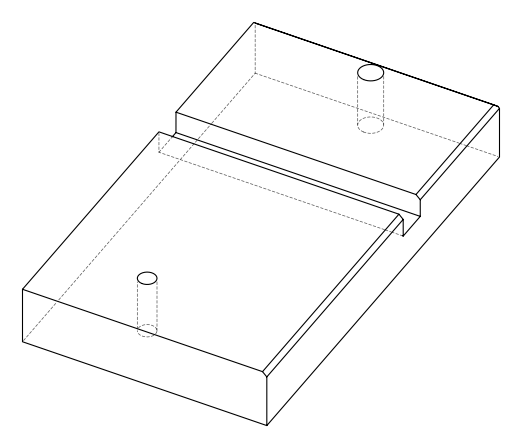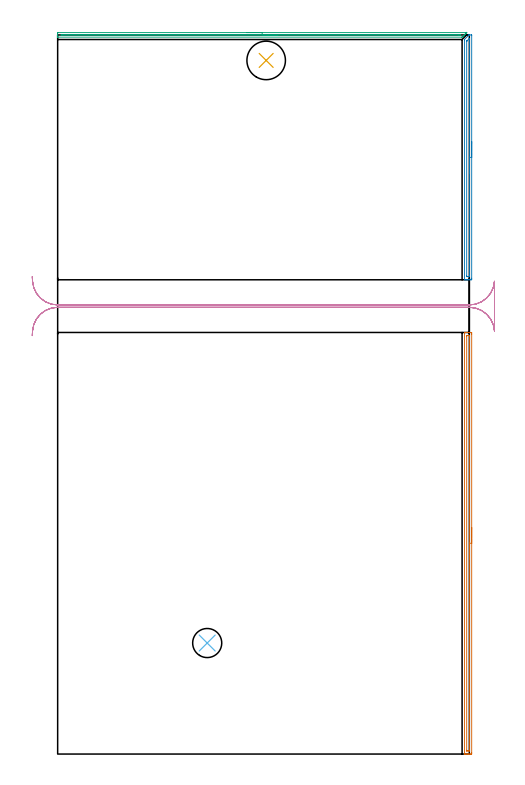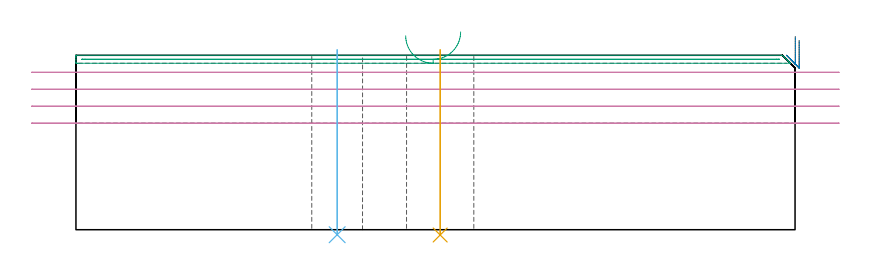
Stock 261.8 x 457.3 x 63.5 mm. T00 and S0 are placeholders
(PLAN: 6 operations, 3 tool changes, 17.3 min)
(1 AREA_MILL | FG_CHAMFER_SURFACE | UGT0205_001 | 4.46 min | 2872 mm3)
(2 AREA_MILL_1 | FG_CHAMFER_SURFACE_1 | UGT0205_001 | 2.65 min | 1680 mm3)
(3 AREA_MILL_2 | FG_CHAMFER_SURFACE_2 | UGT0205_001 | 4.27 min | 1087 mm3)
(4 MILL_RECTANGULAR_SLOT | SLOT_RECTANGULAR | UGT0201_004 | Follow Part, ap 8, ae 75% | 5.33 min | 216612 mm3)
(5 INDEXABLE_INSERT_DRILL_THROUGH_HOLE_FROM_SOLID | STEP1HOLE | NXT0302_020 | 0.27 min | 29884 mm3)
(6 INDEXABLE_INSERT_DRILL_THROUGH_HOLE_FROM_SOLID_1 | STEP1HOLE_1 | NXT0302_008 | 0.27 min | 17015 mm3)
(TOOL UGT0205_001 | Chamfer Mill 20 x 3 x 45 deg. | D20 FL50 Z2)
(TOOL UGT0201_004 | End Mill 32 mm | D32 FL53 Z6)
(TOOL NXT0302_020 | Index. Insert Drill 24.5mm [880-D2450L25-03] | D24.5 PA176 FL74 Z2)
(TOOL NXT0302_008 | Index. Insert Drill 18.5mm [880-D1850L25-05] | D18.5 PA176 FL93 Z2)
(OP 1 AREA_MILL)
G17 G21 G94 G90
T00 M6
G54
G17 G0 G90 X263.3 Y144.05 S1061 M3
G43 Z73.5 H0
Z68.9
G94 G1 Y144.012 Z68.028 F250.
Y143.898 Z67.164
Y143.709 Z66.312
Y143.447 Z65.48
Y143.113 Z64.674
Y142.71 Z63.9
Y142.242 Z63.164
Y141.71 Z62.472
Y141.121 Z61.829
Y140.478 Z61.24
Y139.786 Z60.708
Y139.05 Z60.24
Y138.276 Z59.837
Y137.47 Z59.503
Y136.638 Z59.241
Y135.787 Z59.052
Y134.922 Z58.938
Y134.05 Z58.9
Y0.97
X263.299 Y0.607 Z58.901
X263.294 Y0.084 Z58.903
X263.291 Y0.008 Z58.905
X262.774 Y0. Z59.421
X262.49 Z59.705
X261.887 Z60.307
X261.32 Z60.877
X261. Z61.196
X260.433 Z61.763
X260.113 Z62.082
X259.473 Z62.726
X259.08 Z63.119
X258.73 Z63.461
X258.703 Y0.009 Z63.488
X258.7 Y0.161 Z63.5
Y267.939
X258.703 Y268.091 Z63.488
X258.73 Y268.1 Z63.461
X259.08 Z63.119
X259.473 Z62.726
X260.113 Z62.082
X261.32 Z60.877
X261.887 Z60.307
X262.49 Z59.705
X262.774 Y268.097 Z59.421
X263.291 Y268.092 Z58.905
X263.294 Y268.016 Z58.903
X263.299 Y267.493 Z58.901
X263.3 Y266.963 Z58.9
Y134.05
X261.886 Z60.314
Y2.394
X261.884 Y2.17 Z60.316
X261.882 Y2.059 Z60.318
X261.879 Y2.012 Z60.321
X261.78 Y2.009 Z60.42
X261.389 Y2.001 Z60.811
X261. Y2. Z61.2
X260.503 Z61.697
X260.254 Y2.004 Z61.946
X260.156 Y2.009 Z62.044
X260.121 Y2.013 Z62.079
X260.119 Y2.059 Z62.081
X260.116 Y2.17 Z62.084
X260.114 Y2.392 Z62.086
Y265.706
X260.116 Y265.93 Z62.084
X260.118 Y266.041 Z62.082
X260.121 Y266.088 Z62.079
X260.22 Y266.091 Z61.98
X260.611 Y266.099 Z61.589
X261. Y266.1 Z61.2
X261.497 Z60.703
X261.746 Y266.096 Z60.454
X261.844 Y266.091 Z60.356
X261.879 Y266.087 Z60.321
X261.881 Y266.041 Z60.319
X261.884 Y265.93 Z60.316
X261.886 Y265.708 Z60.314
Y134.05
Y133.178 Z60.352
Y132.314 Z60.466
Y131.462 Z60.655
Y130.63 Z60.917
Y129.824 Z61.251
Y129.05 Z61.654
Y128.314 Z62.123
Y127.622 Z62.654
Y126.979 Z63.243
Y126.39 Z63.886
Y125.859 Z64.578
Y125.39 Z65.314
Y124.987 Z66.088
Y124.653 Z66.894
Y124.391 Z67.726
Y124.202 Z68.578
Y124.088 Z69.443
Y124.05 Z70.314
G0 Z73.5
M5
M2
(OP 2 AREA_MILL_1)
G17 G21 G94 G90
T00 M6
G54
G17 G0 G90 X263.3 Y389.45 S1061 M3
G43 Z73.5 H0
Z68.9
G94 G1 Y389.412 Z68.028 F250.
Y389.298 Z67.163
Y389.109 Z66.312
Y388.847 Z65.48
Y388.513 Z64.674
Y388.11 Z63.9
Y387.642 Z63.164
Y387.11 Z62.472
Y386.521 Z61.829
Y385.878 Z61.24
Y385.186 Z60.708
Y384.45 Z60.24
Y383.676 Z59.837
Y382.87 Z59.503
Y382.038 Z59.241
Y381.187 Z59.052
Y380.322 Z58.938
Y379.45 Z58.9
Y302.575
X263.299 Y302.212 Z58.901
X263.293 Y301.689 Z58.903
X263.291 Y301.608 Z58.905
X262.774 Y301.6 Z59.422
X262.495 Z59.7
X261.887 Z60.307
X261.329 Z60.868
X261. Z61.196
X260.442 Z61.754
X260.113 Z62.082
X259.455 Z62.744
X259.09 Z63.109
X258.731 Z63.46
X258.703 Y301.609 Z63.488
X258.7 Y301.766 Z63.5
Y454.009
X258.706 Y454.403 Z63.492
X258.8 Y454.501 Z63.398
X261.285 Y456.986 Z60.914
X261.443 Y457.145 Z60.753
X261.585 Y457.283 Z60.613
X261.607 Y457.298 Z60.59
X261.665 Y457.3 Z60.534
X261.678 Z60.521
X262.938 Z59.257
X263.102 Z59.094
X263.291 Y457.298 Z58.905
X263.296 Y457.134 Z58.904
X263.3 Y456.869 Z58.9
Y379.45
X261.886 Z60.314
Y303.999
X261.884 Y303.775 Z60.316
X261.882 Y303.664 Z60.318
X261.879 Y303.617 Z60.321
X261.79 Y303.61 Z60.41
X261.393 Y303.602 Z60.807
X261. Y303.6 Z61.2
X260.508 Y303.601 Z61.692
X260.255 Y303.605 Z61.945
X260.153 Y303.61 Z62.047
X260.121 Y303.617 Z62.079
X260.119 Y303.664 Z62.081
X260.116 Y303.775 Z62.084
X260.114 Y303.997 Z62.086
Y453.115
X260.121 Y453.338 Z62.079
X260.123 Y453.361 Z62.077
X260.14 Y453.384 Z62.06
X260.177 Y453.426 Z62.023
X260.246 Y453.496 Z61.954
X260.435 Y453.685 Z61.765
X261.715 Y454.965 Z60.485
X261.77 Y455.02 Z60.43
X261.838 Y455.085 Z60.362
X261.85 Y455.094 Z60.35
X261.879 Y455.108 Z60.321
X261.886 Y454.903 Z60.314
Y379.45
Y378.578 Z60.352
Y377.714 Z60.466
Y376.862 Z60.655
Y376.03 Z60.917
Y375.224 Z61.251
Y374.45 Z61.654
Y373.714 Z62.123
Y373.022 Z62.654
Y372.379 Z63.243
Y371.79 Z63.886
Y371.259 Z64.578
Y370.79 Z65.314
Y370.387 Z66.088
Y370.053 Z66.894
Y369.791 Z67.726
Y369.602 Z68.578
Y369.488 Z69.443
Y369.45 Z70.314
G0 Z73.5
M5
M2
(OP 3 AREA_MILL_2)
G17 G21 G94 G90
T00 M6
G54
G17 G0 G90 X120.05 Y458.8 S1061 M3
G43 Z73.5 H0
Z70.6
G94 G1 X120.088 Z69.728 F250.
X120.202 Z68.864
X120.391 Z68.012
X120.653 Z67.18
X120.987 Z66.374
X121.39 Z65.6
X121.858 Z64.864
X122.39 Z64.172
X122.979 Z63.529
X123.622 Z62.94
X124.314 Z62.409
X125.05 Z61.94
X125.824 Z61.537
X126.63 Z61.203
X127.462 Z60.941
X128.313 Z60.752
X129.178 Z60.638
X130.05 Z60.6
X259.866
X260.086 Y458.796 Z60.601
X260.088 Y458.795 Z60.602
X260.086 Y458.785 Z60.613
X259.682 Y458.382 Z61.018
X259.541 Y458.239 Z61.158
X259.491 Y458.191 Z61.208
X259.293 Y457.992 Z61.407
X259.244 Y457.943 Z61.454
X259.193 Y457.893 Z61.506
X258.998 Y457.697 Z61.702
X258.948 Y457.646 Z61.751
X258.896 Y457.595 Z61.804
X258.702 Y457.402 Z61.997
X258.651 Y457.35 Z62.047
X258.598 Y457.298 Z62.101
X258.407 Y457.106 Z62.292
X258.355 Y457.054 Z62.343
X258.301 Y457. Z62.399
X258.112 Y456.811 Z62.588
X258.059 Y456.757 Z62.64
X258.003 Y456.703 Z62.696
X257.816 Y456.516 Z62.883
X257.762 Y456.461 Z62.936
X257.706 Y456.405 Z62.993
X257.576 Y456.275 Z63.123
X257.311 Y456.011 Z63.387
X257.203 Y455.906 Z63.491
X256.813 Y455.9 Z63.5
X0.162
X0.01 Y455.903 Z63.488
X0.006 Y455.941 Z63.451
X0. Y456.308 Z63.091
Y456.702 Z62.697
Y457.35 Z62.045
Y458.563 Z60.834
X0.002 Y458.791 Z60.605
X0.444 Y458.8 Z60.6
X130.05
Y457.386 Z62.014
X254.992
X255.887 Y457.383 Z62.017
X255.92 Y457.38 Z62.02
X256.151 Y457.35 Z62.05
X255.951 Y457.32 Z62.08
X255.92 Y457.318 Z62.082
X255.063 Y457.314 Z62.086
X3.323
X2.428 Y457.316 Z62.084
X2.394 Y457.319 Z62.081
X2.072 Y457.35 Z62.05
X2.362 Y457.382 Z62.018
X2.394 Y457.383 Z62.017
X3.251 Y457.386 Z62.014
X130.05
X130.922 Z62.052
X131.786 Z62.166
X132.638 Z62.355
X133.47 Z62.617
X134.276 Z62.951
X135.05 Z63.354
X135.786 Z63.823
X136.478 Z64.354
X137.121 Z64.943
X137.71 Z65.586
X138.241 Z66.279
X138.71 Z67.014
X139.113 Z67.788
X139.447 Z68.594
X139.709 Z69.426
X139.898 Z70.278
X140.012 Z71.143
X140.05 Z72.014
G0 Z73.5
M5
M2
(OP 4 MILL_RECTANGULAR_SLOT)
G17 G21 G94 G90
T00 M6
G54
G17 G0 G90 X-16.154 Y266.085 S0 M3
G43 Z73.5 H0
Z57.325
G94 G1 X-15.97 Y269.079 F250.
G2 X0. Y284.1 R16. F500.
G1 X261.8
G2 X277.77 Y269.08 R16.
G1 X277.8
Y300.62
X277.77
G2 X261.8 Y285.6 R16.
G1 X0.
G2 X-15.97 Y300.621 R16.
G1 X-16.154 Y303.615 F250.
G0 Y266.085 Z51.15
G1 X-15.97 Y269.079
G2 X0. Y284.1 R16. F500.
G1 X261.8
G2 X277.77 Y269.08 R16.
G1 X277.8
Y300.62
X277.77
G2 X261.8 Y285.6 R16.
G1 X0.
G2 X-15.97 Y300.621 R16.
G1 X-16.154 Y303.615 F250.
G0 Y266.085 Z44.975
G1 X-15.97 Y269.079
G2 X0. Y284.1 R16. F500.
G1 X261.8
G2 X277.77 Y269.08 R16.
G1 X277.8
Y300.62
X277.77
G2 X261.8 Y285.6 R16.
G1 X0.
G2 X-15.97 Y300.621 R16.
G1 X-16.154 Y303.615 F250.
G0 Y266.085 Z38.8
G1 X-15.97 Y269.079
G2 X0. Y284.1 R16. F500.
G1 X261.8
G2 X277.77 Y269.08 R16.
G1 X277.8
Y300.62
X277.77
G2 X261.8 Y285.6 R16.
G1 X0.
G2 X-15.97 Y300.621 R16.
G1 X-16.154 Y303.615 F250.
G0 Z73.5
M5
M2
(OP 5 INDEXABLE_INSERT_DRILL_THROUGH_HOLE_FROM_SOLID)
G17 G21 G94 G90
T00 M6
G54
G17 G0 G90 X132.6 Y441.1 S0 M3
G43 Z73.5 H1
G94 G81 G98 Z-1.928 F250. R65.5
G80
M5
M2
(OP 6 INDEXABLE_INSERT_DRILL_THROUGH_HOLE_FROM_SOLID_1)
G17 G21 G94 G90
T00 M6
G54
G17 G0 G90 X95.1 Y70.6 S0 M3
G43 Z73.5 H1
G94 G81 G98 Z-1.823 F250. R65.5
G80
M5
M2
